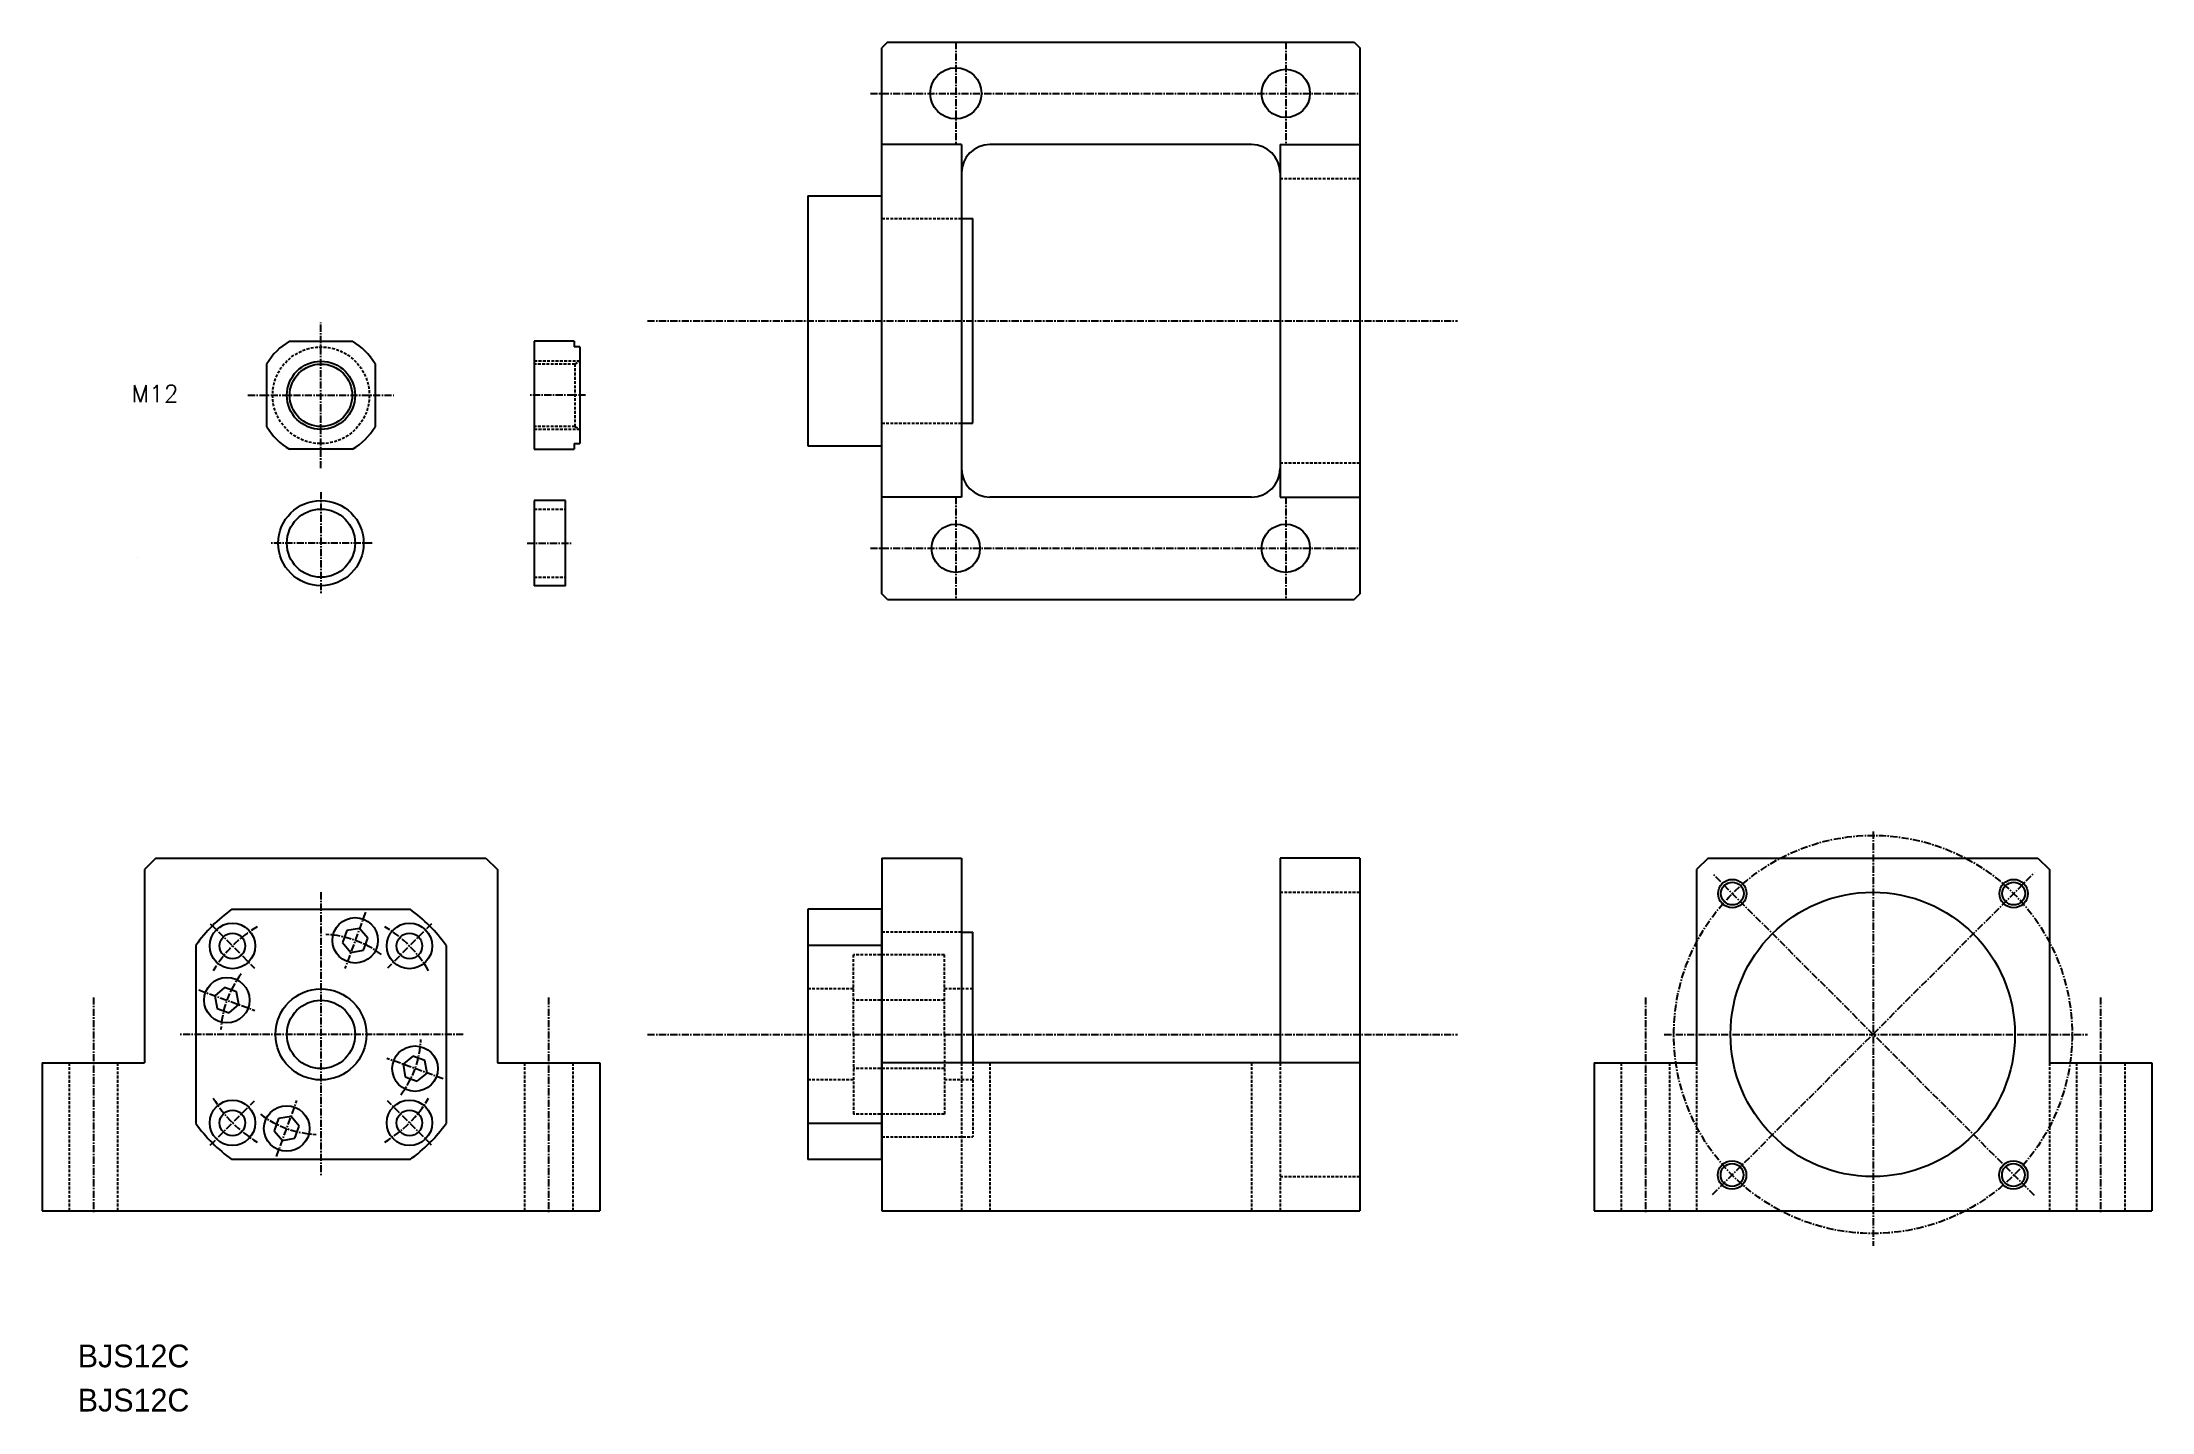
# Model space of a CAD drawing. Extents: x 490 to 861, y 48 to 288.
import ezdxf

# ---------------------------------------------------------------- set-up
doc = ezdxf.new("R2010")
doc.units = 0
doc.linetypes.add('CENTER', pattern=[2, 1.25, -0.25, 0.25, -0.25])
doc.linetypes.add('DASHED', pattern=[0.75, 0.5, -0.25])
doc.layers.get('0').update_dxf_attribs({"linetype": 'CONTINUOUS'})
doc.layers.add('CENTER', color=1, linetype='CENTER')
doc.styles.get("Standard").update_dxf_attribs({"font": 'romans.shx', "bigfont": 'bigfont.shx'})
doc.styles.add('STYLE3', font='txt', dxfattribs={"height": 3})

msp = doc.modelspace()

# ---------------------------------------------------------------- linework, layer by layer
at = {"color": 7, "linetype": 'CONTINUOUS'}
for p, q in [((638.63, 288.36), (637.63, 287.36)), ((637.63, 191.36), (637.63, 287.36)), ((638.63, 288.36), (720.63, 288.36)), ((720.63, 288.36), (721.63, 287.36)), ((721.63, 287.36), (721.63, 191.36)), ((651.63, 270.36), (637.63, 270.36)), ((651.63, 270.36), (651.63, 208.36)), ((702.63, 270.36), (656.63, 270.36)), ((707.63, 270.36), (707.63, 208.36)), ((707.63, 270.36), (721.63, 270.36)), ((624.63, 261.36), (624.63, 231.86)), ((624.63, 261.36), (637.63, 261.36)), ((651.63, 257.36), (653.63, 257.36)), ((653.63, 221.36), (653.63, 257.36)), ((533.5, 235.76), (544.59, 235.76)), ((583.55, 235.76), (576.55, 235.76)), ((576.55, 235.76), (576.55, 216.76)), ((583.55, 235.76), (583.55, 234.76)), ((584.55, 234.76), (583.55, 234.76)), ((584.55, 234.76), (584.55, 217.76)), ((529.55, 220.72), (529.55, 231.81)), ((548.55, 231.81), (548.55, 220.72)), ((624.63, 231.86), (624.63, 217.36)), ((651.63, 221.36), (653.63, 221.36)), ((544.59, 216.76), (533.5, 216.76)), ((539.05, 216.76), (539.05, 216.76)), ((541.82, 216.76), (541.82, 216.76)), ((576.55, 216.76), (583.55, 216.76)), ((583.55, 217.76), (584.55, 217.76)), ((583.55, 217.76), (583.55, 216.76)), ((624.63, 217.36), (637.63, 217.36)), ((582.05, 207.76), (576.55, 207.76)), ((576.55, 207.76), (576.55, 192.76)), ((582.05, 192.76), (582.05, 207.76)), ((651.63, 208.36), (637.63, 208.36)), ((702.63, 208.36), (656.63, 208.36)), ((707.63, 208.36), (721.63, 208.36)), ((707.63, 208.36), (721.63, 208.36)), ((506.76, 197.8), (506.76, 197.8)), ((582.05, 192.76), (576.55, 192.76)), ((638.63, 190.36), (637.63, 191.36)), ((638.63, 190.36), (720.63, 190.36)), ((721.63, 191.36), (720.63, 190.36)), ((510.05, 144.87), (508.05, 142.87)), ((510.05, 144.87), (568.05, 144.87)), ((568.05, 144.87), (570.05, 142.87)), ((637.63, 144.87), (637.63, 82.87)), ((637.63, 144.87), (651.63, 144.87)), ((651.63, 144.87), (651.63, 108.87)), ((707.63, 144.87), (707.63, 108.87)), ((721.63, 144.87), (707.63, 144.87)), ((721.63, 144.87), (721.63, 82.87)), ((782.85, 144.87), (780.85, 142.87)), ((782.85, 144.87), (840.85, 144.87)), ((840.85, 144.87), (842.85, 142.87)), ((508.05, 142.87), (508.05, 108.87)), ((570.05, 142.87), (570.05, 108.87)), ((780.85, 142.87), (780.85, 108.87)), ((842.85, 142.87), (842.85, 108.87)), ((523.4, 135.87), (554.7, 135.87)), ((637.63, 135.87), (624.63, 135.87)), ((624.63, 135.87), (624.63, 91.87)), ((637.63, 91.87), (637.63, 135.87)), ((543.62, 132.13), (542.85, 130.02)), ((542.85, 130.02), (544.3, 128.29)), ((545.84, 132.52), (543.62, 132.13)), ((547.28, 130.8), (545.84, 132.52)), ((546.51, 128.69), (547.28, 130.8)), ((651.63, 131.87), (653.63, 131.87)), ((653.63, 113.87), (653.63, 131.87)), ((517.05, 129.52), (517.05, 98.22)), ((544.3, 128.29), (546.51, 128.69)), ((561.05, 129.52), (561.05, 98.22)), ((637.63, 129.52), (624.63, 129.52)), ((522.12, 122.11), (520.4, 120.66)), ((520.4, 120.66), (520.79, 118.44)), ((524.23, 121.34), (522.12, 122.11)), ((522.9, 117.67), (524.62, 119.12)), ((524.62, 119.12), (524.23, 121.34)), ((520.79, 118.44), (522.9, 117.67)), ((653.63, 113.87), (653.63, 108.87)), ((490.05, 108.87), (490.05, 82.87)), ((490.05, 108.87), (508.05, 108.87)), ((555.2, 110.07), (553.47, 108.62)), ((553.47, 108.62), (553.86, 106.4)), ((557.31, 109.3), (555.2, 110.07)), ((557.7, 107.08), (557.31, 109.3)), ((570.05, 108.87), (588.05, 108.87)), ((588.05, 108.87), (588.05, 82.87)), ((721.63, 108.87), (637.63, 108.87)), ((762.85, 108.87), (762.85, 82.87)), ((762.85, 108.87), (780.85, 108.87)), ((842.85, 108.87), (860.85, 108.87)), ((860.85, 108.87), (860.85, 82.87)), ((553.86, 106.4), (555.98, 105.63)), ((555.98, 105.63), (557.7, 107.08)), ((531.58, 99.06), (530.81, 96.94)), ((530.81, 96.94), (532.26, 95.22)), ((533.8, 99.45), (531.58, 99.06)), ((535.24, 97.72), (533.8, 99.45)), ((534.48, 95.61), (535.24, 97.72)), ((637.63, 98.22), (624.63, 98.22)), ((532.26, 95.22), (534.48, 95.61)), ((554.7, 91.87), (523.4, 91.87)), ((637.63, 91.87), (624.63, 91.87)), ((490.05, 82.87), (588.05, 82.87)), ((637.63, 82.87), (721.63, 82.87)), ((762.85, 82.87), (860.85, 82.87))]:
    msp.add_line(p, q, dxfattribs=at)
at = {"color": 3, "linetype": 'DASHED'}
for p, q in [((707.63, 264.36), (721.63, 264.36)), ((637.63, 257.36), (651.63, 257.36)), ((584.55, 232.26), (576.55, 232.26)), ((583.68, 231.76), (576.55, 231.76)), ((583.68, 231.76), (584.55, 232.26)), ((583.68, 231.76), (583.68, 220.76)), ((583.68, 220.76), (576.55, 220.76)), ((584.55, 220.26), (576.55, 220.26)), ((583.68, 220.76), (584.55, 220.26)), ((637.63, 221.36), (651.63, 221.36)), ((707.63, 214.36), (721.63, 214.36)), ((576.55, 206.26), (582.05, 206.26)), ((576.55, 194.26), (582.05, 194.26)), ((707.63, 138.87), (721.63, 138.87)), ((651.63, 131.87), (637.63, 131.87)), ((632.63, 113.87), (632.63, 127.87)), ((648.63, 127.87), (632.63, 127.87)), ((648.63, 113.87), (648.63, 127.87)), ((632.63, 121.87), (624.63, 121.87)), ((648.63, 119.87), (632.63, 119.87)), ((653.63, 121.87), (648.63, 121.87)), ((632.63, 113.87), (632.63, 99.87)), ((648.63, 113.87), (648.63, 99.87)), ((494.8, 108.87), (494.8, 82.87)), ((503.3, 108.87), (503.3, 82.87)), ((574.8, 108.87), (574.8, 82.87)), ((583.3, 108.87), (583.3, 82.87)), ((648.63, 107.87), (632.63, 107.87)), ((651.63, 108.87), (651.63, 82.87)), ((653.63, 108.87), (653.63, 95.87)), ((656.63, 108.87), (656.63, 82.87)), ((702.63, 108.87), (702.63, 82.87)), ((707.63, 108.87), (707.63, 82.87)), ((767.6, 108.87), (767.6, 82.87)), ((776.1, 108.87), (776.1, 82.87)), ((780.85, 108.87), (780.85, 82.87)), ((842.85, 108.87), (842.85, 82.87)), ((847.6, 108.87), (847.6, 82.87)), ((856.1, 108.87), (856.1, 82.87)), ((632.63, 105.87), (624.63, 105.87)), ((653.63, 105.87), (648.63, 105.87)), ((648.63, 99.87), (632.63, 99.87)), ((637.63, 95.87), (653.63, 95.87)), ((707.63, 88.87), (721.63, 88.87))]:
    msp.add_line(p, q, dxfattribs=at)
at = {"color": 7, "linetype": 'CONTINUOUS'}
for centre, radius in [((650.63, 279.36), 4.5), ((708.63, 279.36), 4.25), ((539.05, 226.26), 5.5), ((539.05, 200.26), 7.5), ((539.05, 200.26), 6), ((650.63, 199.36), 4.25), ((708.63, 199.36), 4.25), ((787.13, 138.64), 2), ((811.8, 113.87), 25), ((836.58, 138.64), 2), ((545.07, 130.41), 4), ((523.49, 129.43), 4), ((523.49, 129.43), 2.25), ((554.6, 129.43), 4), ((554.6, 129.43), 2.25), ((522.51, 119.89), 4), ((539.05, 113.87), 8), ((539.05, 113.87), 6), ((555.59, 107.85), 4), ((523.49, 98.31), 4), ((523.49, 98.31), 2.25), ((533.03, 97.33), 4), ((554.6, 98.31), 4), ((554.6, 98.31), 2.25), ((787.08, 89.15), 2), ((836.53, 89.15), 2)]:
    msp.add_circle(centre, radius, dxfattribs=at)
at = {"color": 3, "linetype": 'DASHED'}
msp.add_circle((539.05, 226.26), 8.5, dxfattribs=at)
at = {"color": 3, "linetype": 'CONTINUOUS'}
for centre, radius in [((539.05, 226.26), 6), ((787.13, 138.64), 2.5), ((836.58, 138.64), 2.5), ((787.08, 89.15), 2.5), ((836.53, 89.15), 2.5)]:
    msp.add_circle(centre, radius, dxfattribs=at)
at = {"color": 7, "linetype": 'CONTINUOUS'}
for centre, radius, start, end in [((656.63, 265.36), 5, 90, 180), ((702.63, 265.36), 5, 0, 90), ((539.05, 226.26), 11, 120.2726, 149.7274), ((539.05, 226.26), 11, 30.2726, 59.7274), ((539.05, 226.26), 11, 210.2726, 239.7274), ((539.05, 226.26), 11, 300.2726, 329.7274), ((656.63, 213.36), 5, 180, 270), ((702.63, 213.36), 5, 270, 360), ((539.05, 113.87), 27, 125.4309, 144.5691), ((539.05, 113.87), 27, 35.4309, 54.5691), ((539.05, 113.87), 27, 215.4309, 234.5691), ((539.05, 113.87), 27, 305.4309, 324.5691)]:
    msp.add_arc(centre, radius, start, end, dxfattribs=at)
at = {"layer": 'CENTER'}
for p, q in [((650.63, 288.36), (650.63, 270.36)), ((708.63, 288.36), (708.63, 270.36)), ((650.63, 208.36), (650.63, 190.36)), ((708.63, 208.36), (708.63, 190.36))]:
    msp.add_line(p, q, dxfattribs=at)
at = {"layer": 'CENTER', "color": 1, "linetype": 'CENTER'}
for p, q in [((635.63, 279.36), (721.63, 279.36)), ((539.05, 213.44), (539.05, 239.09)), ((596.45, 239.36), (738.82, 239.36)), ((526.22, 226.26), (551.88, 226.26)), ((585.55, 226.26), (575.55, 226.26)), ((539.05, 209.24), (539.05, 191.29)), ((548.03, 200.26), (530.07, 200.26)), ((575.3, 200.26), (583.3, 200.26)), ((635.63, 199.36), (721.63, 199.36)), ((811.85, 149.53), (811.85, 76.67)), ((783.63, 85.7), (840.2, 142.27)), ((840.25, 85.53), (783.68, 142.09)), ((539.05, 138.87), (539.05, 88.87)), ((546.86, 135.34), (543.27, 125.48)), ((519.6, 133.32), (527.38, 125.54)), ((558.49, 133.32), (550.72, 125.54)), ((499.05, 120.39), (499.05, 82.39)), ((517.58, 121.69), (527.44, 118.09)), ((579.05, 120.39), (579.05, 82.39)), ((771.85, 120.39), (771.85, 82.39)), ((851.85, 120.39), (851.85, 82.39)), ((564.05, 113.87), (514.05, 113.87)), ((596.45, 113.87), (738.82, 113.87)), ((775.17, 113.87), (849.55, 113.87)), ((560.52, 106.06), (550.65, 109.65)), ((519.6, 94.42), (527.38, 102.2)), ((531.23, 92.4), (534.82, 102.26)), ((558.49, 94.42), (550.72, 102.2))]:
    msp.add_line(p, q, dxfattribs=at)
msp.add_circle((811.85, 113.87), 35, dxfattribs=at)
for radius, start, end in [(22, 120.6385, 149.3615), (17.6, 52.8449, 87.1551), (22, 30.6385, 59.3615), (17.6, 142.8449, 177.1551), (17.6, 322.8449, 357.1551), (22, 210.6385, 239.3615), (22, 300.6385, 329.3615), (17.6, 232.8449, 267.1551)]:
    msp.add_arc((539.05, 113.87), radius, start, end, dxfattribs=at)

# ---------------------------------------------------------------- texts
at = {"color": 7, "linetype": 'CONTINUOUS'}
msp.add_text('M12', height=3, dxfattribs=at).set_placement((505.78, 225.04))
at = {"color": 7, "linetype": 'CONTINUOUS', "style": 'STYLE3'}
for p in [(496.3, 55.33), (496.3, 47.56)]:
    msp.add_text('BJS12C', height=4, dxfattribs=at).set_placement(p)

doc.saveas('drawing.dxf')
